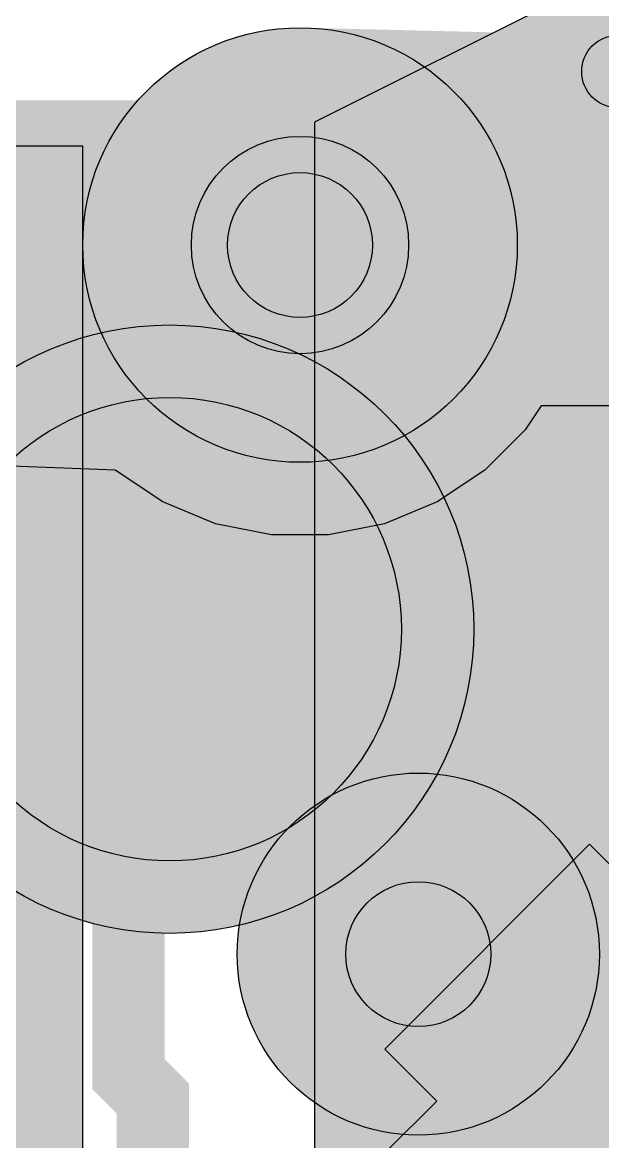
# Model space of a CAD drawing. Extents: x -8.7 to 8.7, y -8.7 to 8.7.
# Drawn here: x -5.302 to -4.901, y -3.604 to -2.831 of the extents above; entities that cross this region are included whole.
import ezdxf

# ---------------------------------------------------------------- set-up
doc = ezdxf.new("R2010")
doc.units = 0
doc.header["$MEASUREMENT"] = 0
doc.layers.get('0').update_dxf_attribs({"color": 1, "linetype": 'CONTINUOUS'})
for name, color, linetype in [('BOTTOMSOLDERMASK', 111, 'CONTINUOUS'), ('DRILL_1', 232, 'CONTINUOUS'), ('DRILL_2', 3, 'CONTINUOUS'), ('ETCHBACK_L04', 30, 'CONTINUOUS'), ('L01', 3, 'CONTINUOUS'), ('L02', 241, 'CONTINUOUS'), ('L03', 151, 'CONTINUOUS'), ('L04', 1, 'CONTINUOUS')]:
    doc.layers.add(name, color=color, linetype=linetype)

# ---------------------------------------------------------------- blocks, each defined once
blk = doc.blocks.new('_DCODE_19')
h = blk.add_hatch(color=256)
edge = h.paths.add_edge_path()
edge.add_arc((0, 0), 0.15999, 0, 360)
blk.add_circle((0, 0), 0.16)
blk = doc.blocks.new('_DCODE_20')
h = blk.add_hatch(color=256)
edge = h.paths.add_edge_path()
edge.add_arc((0, 0), 0.05, 0, 360)
blk.add_circle((0, 0), 0.05)
blk = doc.blocks.new('_DCODE_21')
h = blk.add_hatch(color=256)
edge = h.paths.add_edge_path()
edge.add_arc((0, 0), 0.075, 0, 360)
blk.add_circle((0, 0), 0.075)
blk = doc.blocks.new('_DCODE_23')
h = blk.add_hatch(color=256)
edge = h.paths.add_edge_path()
edge.add_arc((0, 0), 0.12499, 0, 360)
blk.add_circle((0, 0), 0.125)
blk = doc.blocks.new('_DCODE_24')
h = blk.add_hatch(color=256)
edge = h.paths.add_edge_path()
edge.add_arc((0, 0), 0.025, 0, 360)
blk.add_circle((0, 0), 0.025)
blk = doc.blocks.new('_DCODE_40')
h = blk.add_hatch(color=256)
edge = h.paths.add_edge_path()
edge.add_arc((0, 0), 0.15, 0, 360)
blk.add_circle((0, 0), 0.15)
blk = doc.blocks.new('_DCODE_47')
h = blk.add_hatch(color=256)
edge = h.paths.add_edge_path()
edge.add_arc((0, 0), 0.21, 0, 360)
blk.add_circle((0, 0), 0.21)

msp = doc.modelspace()

# ---------------------------------------------------------------- hatches: boundary and pattern name
at = {"layer": 'ETCHBACK_L04'}
msp.add_hatch(color=256, dxfattribs=at).paths.add_polyline_path([(-4.91007, -3.39849), (-5.05151, -3.53993), (-5.01553, -3.57591), (-5.05072, -3.61086), (-4.9093, -3.75228), (-4.87411, -3.71733), (-4.83993, -3.75151), (-4.69849, -3.61007), (-4.73266, -3.5759), (-4.69771, -3.54071), (-4.83914, -3.39928), (-4.87405, -3.43443), (-4.87409, -3.43447)])
at = {"layer": 'L01'}
for points in [[(5.86351, 0.6), (5, 0.6), (5.05, 0.45), (5.3, 0.4), (5.30133, 0.26851), (5.26, 0.26851), (5.26, -2.85917), (5.28719, -2.88636), (5.28719, -3.0314), (5.26, -3.05859), (5.26, -4.35), (5, -4.35), (4.35, -4.95), (3.55, -4.95), (3.55, -5.26), (2.65, -5.26), (2.65, -4.95), (1.55, -4.95), (1.55, -5.26), (-0.05, -5.26), (-0.05, -4.95), (-1.2, -4.95), (-1.2, -5.26), (-1.9, -5.26), (-1.9, -4.95), (-2.5, -4.95), (-2.5, -5.26), (-3.25, -5.26), (-3.25, -4.95), (-4.3, -4.95), (-4.9, -4.35), (-4.9, -3.8), (-5.26, -3.8), (-5.26, -2.91654), (-5.42, -2.91654), (-5.42, -4.5296), (-4.5296, -5.42), (-3.56639, -5.42), (-3.55627, -5.40988), (-3.50105, -5.40937), (-3.46645, -5.40938), (-3.41123, -5.40988), (-3.40111, -5.42), (4.52, -5.42), (4.65, -5.55), (5.9, -4.35), (5.9, 0.49166)], [(4.8, 0.56586), (4.64, 0.56586), (4.64, -4.20652), (4.20652, -4.64), (-4.20652, -4.64), (-4.64, -4.20652), (-4.64, -2.68106), (-4.68397, -2.68106), (-4.72144, -2.71853), (-4.73381, -2.7268), (-4.74756, -2.73249), (-4.76216, -2.73539), (-4.8, -2.73539), (-4.8, -2.75), (-5.1, -2.9), (-5.1, -3.7), (-4.8, -3.7), (-4.8, -4.27279), (-4.27279, -4.8), (-3.15, -4.8), (-3.15, -5.1), (-2.6, -5.1), (-2.6, -4.8), (-1.8, -4.8), (-1.8, -5.1), (-1.3, -5.1), (-1.3, -4.8), (0.05, -4.8), (0.05, -5.1), (1.45, -5.1), (1.45, -4.8), (2.75, -4.8), (2.75, -5.1), (3.45, -5.1), (3.45, -4.8), (4.27279, -4.8), (4.8, -4.27279), (4.8, -4.2), (5.05, -4.2), (5.05, 0.3), (4.95992, 0.4126), (4.8635, 0.50901), (4.82251, 0.55), (4.8, 0.55)]]:
    msp.add_hatch(color=256, dxfattribs=at).paths.add_polyline_path(points)

# ---------------------------------------------------------------- linework, layer by layer
at = {"layer": 'ETCHBACK_L04'}
msp.add_lwpolyline([(-4.91007, -3.39849), (-5.05151, -3.53993), (-5.01553, -3.57591), (-5.05072, -3.61086), (-4.9093, -3.75228), (-4.87411, -3.71733), (-4.83993, -3.75151), (-4.69849, -3.61007), (-4.73266, -3.5759), (-4.69771, -3.54071), (-4.83914, -3.39928), (-4.87405, -3.43443), (-4.87409, -3.43447)], close=True, dxfattribs=at)
at = {"layer": 'L01'}
for points in [[(-4.8, -2.75), (-5.1, -2.9), (-5.1, -3.7), (-4.8, -3.7), (-4.8, -4.27279), (-4.27279, -4.8), (-3.15, -4.8), (-3.15, -5.1), (-2.6, -5.1), (-2.6, -4.8), (-1.8, -4.8), (-1.8, -5.1), (-1.3, -5.1), (-1.3, -4.8), (0.05, -4.8), (0.05, -5.1), (1.45, -5.1), (1.45, -4.8), (2.75, -4.8)], [(-3.25, -4.95), (-4.3, -4.95), (-4.9, -4.35), (-4.9, -3.8), (-5.26, -3.8), (-5.26, -2.91654), (-5.42, -2.91654), (-5.42, -4.5296), (-4.5296, -5.42), (-3.56639, -5.42)]]:
    msp.add_lwpolyline(points, dxfattribs=at)
at = {"layer": 'L01', "const_width": 0.05}
msp.add_lwpolyline([(-5.02833, -3.47438), (-4.72, -3.30407)], dxfattribs=at)
at = {"layer": 'L01', "const_width": 0.025}
msp.add_lwpolyline([(-5.01583, -3.47438, 1), (-5.04083, -3.47438, 1)], format="xyb", close=True, dxfattribs=at)
at = {"layer": 'L02'}
for points, const_width in [([(-4.89052, -2.86508), (-4.64636, -2.62092), (-4.64636, -2.43452), (-4.83588, -2.245), (-4.83588, -2.14976), (-5.0171, -1.96854)], 0.05), ([(-4.68135, -2.12495), (-4.68135, -2.25809), (-4.54636, -2.39308), (-4.54636, -2.89329), (-4.92745, -3.27438), (-5.11119, -3.27438), (-5.22833, -3.39152), (-5.22833, -3.55724), (-5.21165, -3.57392), (-5.21165, -4.76149)], 0.05), ([(-5.02833, -3.47438), (-4.49754, -3.39008)], 0.2)]:
    msp.add_lwpolyline(points, dxfattribs=dict(at, const_width=const_width))
for points, const_width in [([(-4.87802, -2.86508, 1), (-4.90302, -2.86508, 1)], 0.025), ([(-4.97833, -3.47438, 1), (-5.07833, -3.47438, 1)], 0.1)]:
    msp.add_lwpolyline(points, format="xyb", close=True, dxfattribs=dict(at, const_width=const_width))
msp.add_solid([(-5.10635, -2.83487), (-4.88992, -2.84009), (-4.98191, -3.06293), (-4.86918, -2.8781)], dxfattribs=at)
at = {"layer": 'L03', "const_width": 0.2}
msp.add_lwpolyline([(-5.10997, -2.98483), (-5.46517, -2.98483)], dxfattribs=at)
at = {"layer": 'L03', "const_width": 0.1}
msp.add_lwpolyline([(-5.05997, -2.98483, 1), (-5.15997, -2.98483, 1)], format="xyb", close=True, dxfattribs=at)
at = {"layer": 'L03'}
msp.add_lwpolyline([(-4.26301, -2.89083), (-4.30164, -2.89851), (-4.37709, -2.89851), (-4.61724, -3.02713), (-4.63202, -3.04923), (-4.65639, -3.0736), (-4.68506, -3.09276), (-4.71692, -3.10596), (-4.75072, -3.11268), (-4.78523, -3.11268), (-4.81904, -3.10596), (-4.84351, -3.09582), (-4.94353, -3.09582), (-4.95459, -3.11236), (-4.98244, -3.14021), (-5.01521, -3.16211), (-5.05162, -3.17719), (-5.09025, -3.18487), (-5.12968, -3.18487), (-5.16832, -3.17719), (-5.20473, -3.16211), (-5.2375, -3.14021), (-5.37465, -3.13487)], dxfattribs=at)
at = {"layer": 'L04'}
for points, const_width in [([(-5.2, -3.25), (-5.46517, -2.98483)], 0.2), ([(-5.2, -3.25), (-4.55, -3.9)], 0.05), ([(-5.2, -3.9), (-4.87385, -3.57615)], 0.05)]:
    msp.add_lwpolyline(points, dxfattribs=dict(at, const_width=const_width))
for points, const_width in [([(-5.15, -3.25, 1), (-5.25, -3.25, 1)], 0.1), ([(-5.1875, -3.25, 1), (-5.2125, -3.25, 1)], 0.025)]:
    msp.add_lwpolyline(points, format="xyb", close=True, dxfattribs=dict(at, const_width=const_width))

# ---------------------------------------------------------------- block references
at = {"layer": 'BOTTOMSOLDERMASK'}
msp.add_blockref('_DCODE_19', (-5.2, -3.25), dxfattribs=at)
at = {"layer": 'DRILL_1'}
for p in [(-5.10997, -2.98483), (-5.02833, -3.47438)]:
    msp.add_blockref('_DCODE_20', p, dxfattribs=at)
at = {"layer": 'DRILL_2'}
msp.add_blockref('_DCODE_21', (-5.10997, -2.98483), dxfattribs=at)
at = {"layer": 'L01'}
msp.add_blockref('_DCODE_23', (-5.02833, -3.47438), dxfattribs=at)
at = {"layer": 'L02'}
for name, p in [('_DCODE_40', (-5.10997, -2.98483)), ('_DCODE_24', (-4.89052, -2.86508)), ('_DCODE_23', (-5.02833, -3.47438))]:
    msp.add_blockref(name, p, dxfattribs=at)
at = {"layer": 'L03'}
msp.add_blockref('_DCODE_40', (-5.10997, -2.98483), dxfattribs=at)
at = {"layer": 'L04'}
msp.add_blockref('_DCODE_47', (-5.2, -3.25), dxfattribs=at)

doc.saveas('drawing.dxf')
